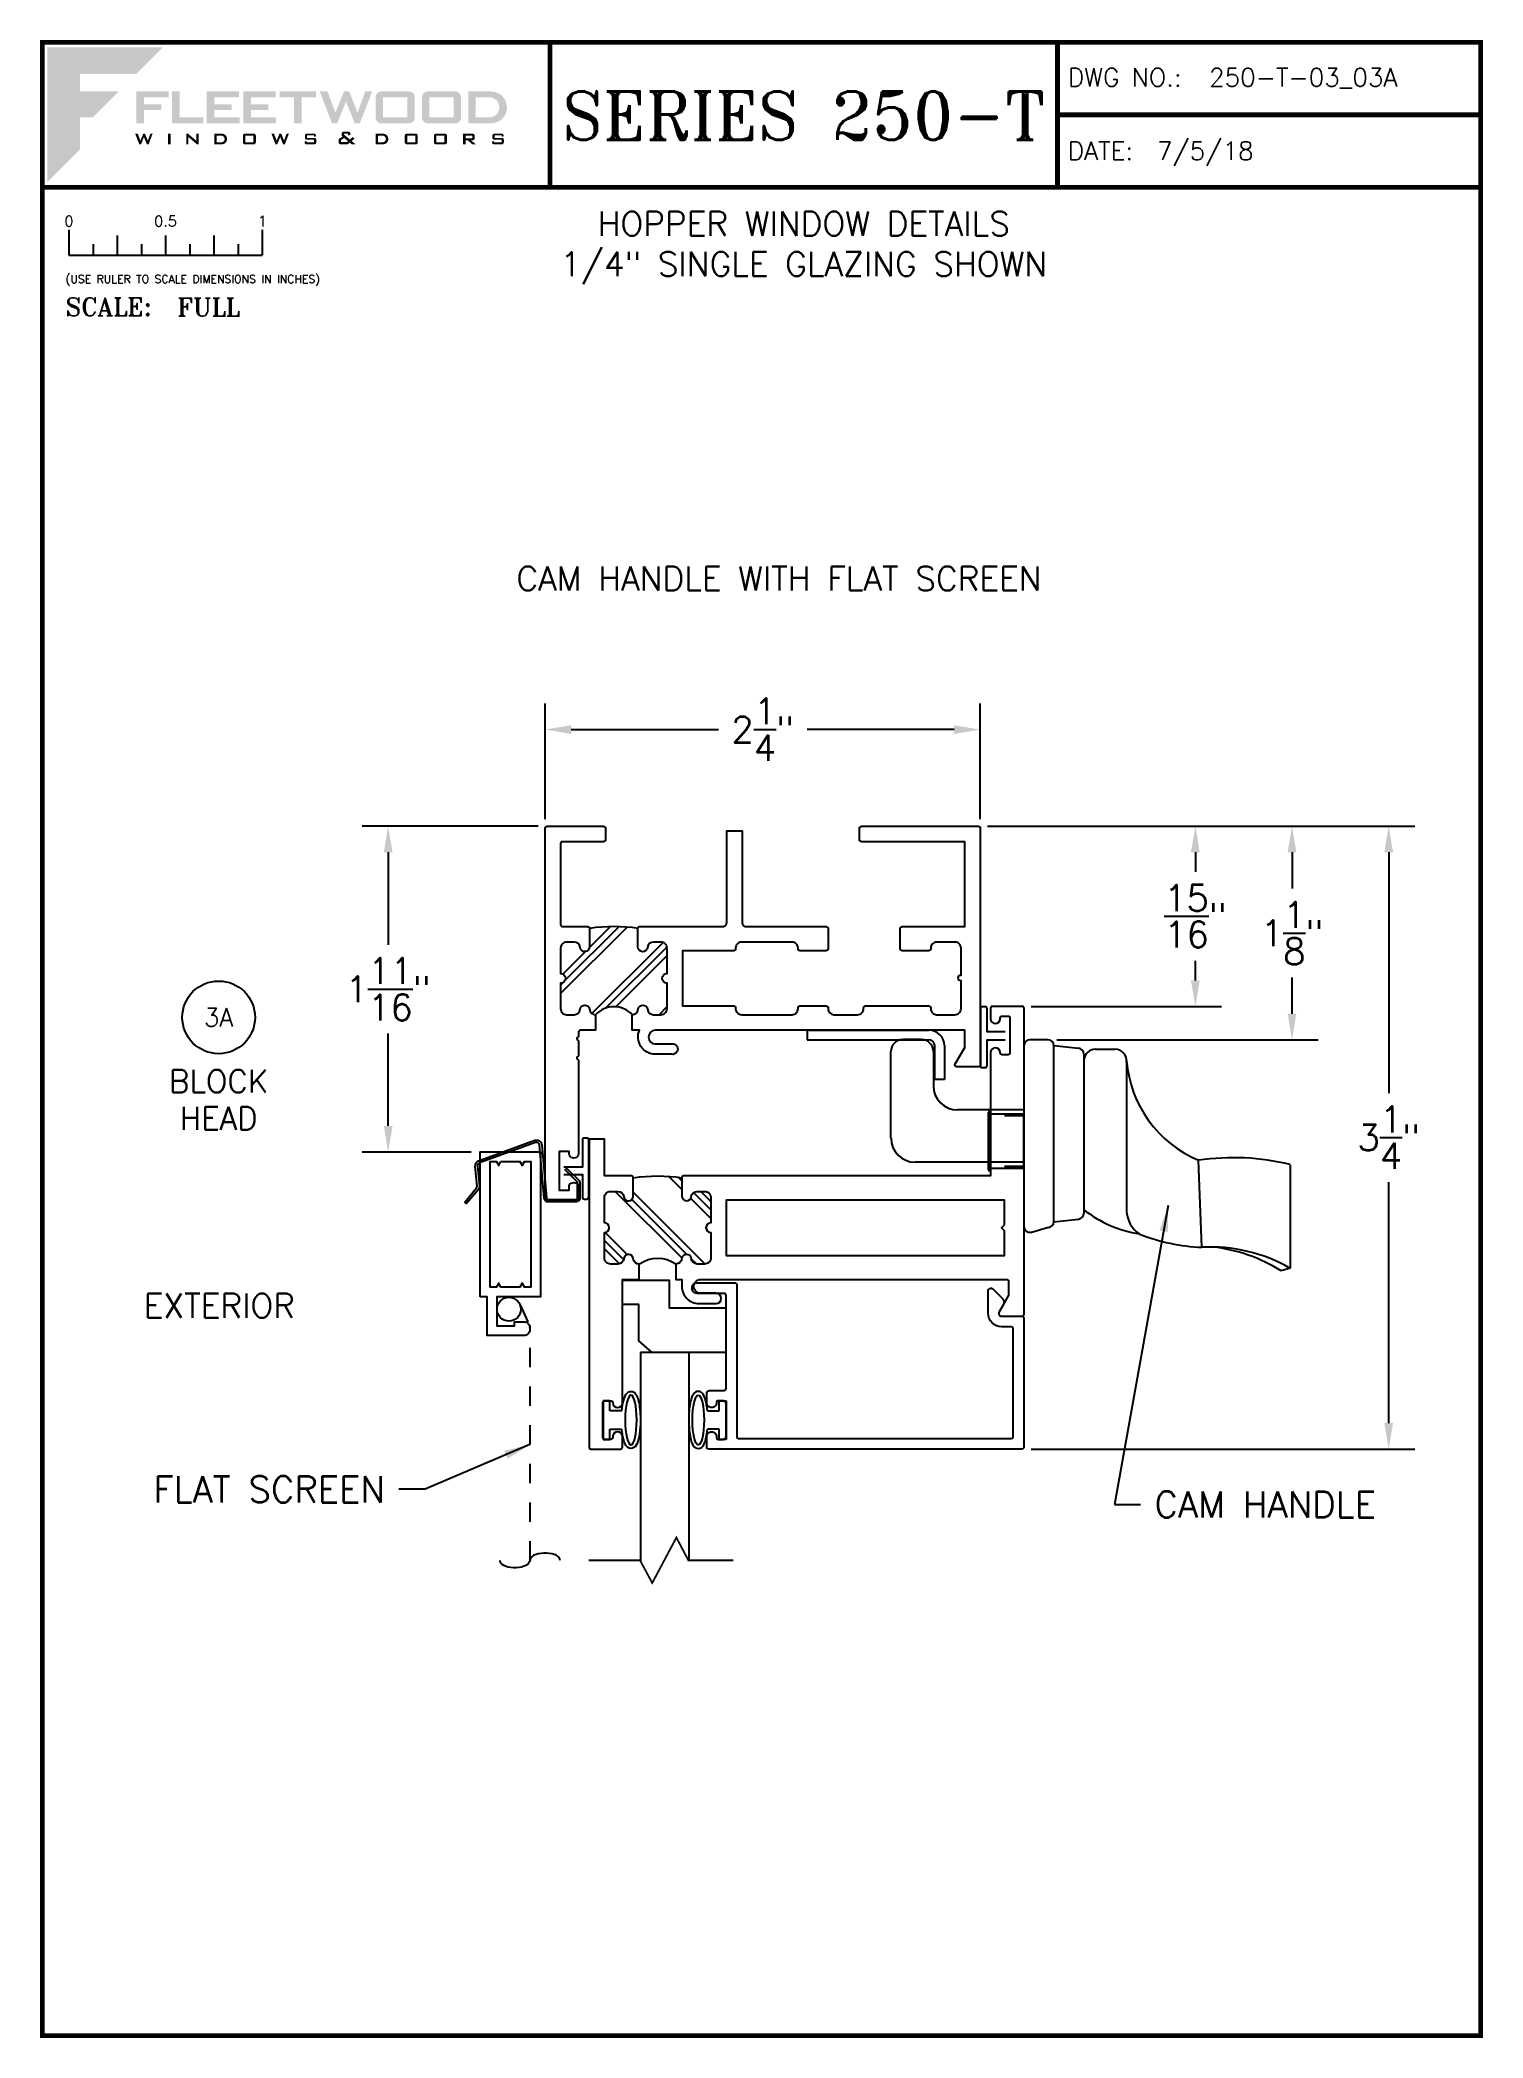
# Paper-space layout 'DETAIL 3A' of a CAD drawing. Extents: x 0.3 to 7.8, y 0.1 to 10.4.
# The model-space entities are those that its viewports show. They can reach past a viewport. Long polylines and large blocks are cut down to what shows.
import ezdxf
from ezdxf.enums import TextEntityAlignment as Align

# ---------------------------------------------------------------- set-up
doc = ezdxf.new("R2010")
doc.units = 0
doc.header["$LTSCALE"] = 0.25
doc.header["$MEASUREMENT"] = 0
doc.linetypes.add('HIDDEN', pattern=[0.375, 0.25, -0.125])
doc.linetypes.add('HIDDEN2', pattern=[0.1875, 0.125, -0.0625])
doc.layers.get('0').update_dxf_attribs({"linetype": 'CONTINUOUS'})
doc.layers.get('DEFPOINTS').update_dxf_attribs({"linetype": 'CONTINUOUS'})
for name, color, linetype in [('DIM', 7, 'CONTINUOUS'), ('FRAME', 1, 'CONTINUOUS'), ('GLASS', 7, 'CONTINUOUS'), ('MISC', 7, 'CONTINUOUS'), ('SCREEN', 92, 'CONTINUOUS'), ('SCREEN_CLIP', 7, 'CONTINUOUS'), ('TEXT', 7, 'CONTINUOUS'), ('VENT', 5, 'CONTINUOUS')]:
    doc.layers.add(name, color=color, linetype=linetype)
doc.layers.add('VP', color=40, linetype='CONTINUOUS', plot=False)
doc.layers.get('VP').off()
doc.styles.add('ROMANS', font='romans')
doc.styles.add('ROMANT', font='romant')
doc.styles.add('SIMPLEX-094', font='simplex.shx', dxfattribs={"height": 0.094})
doc.styles.get("Standard").update_dxf_attribs({"font": 'simplex.shx'})
doc.dimstyles.new('FULL SCALE', dxfattribs={"dimscale": 0.75, "dimtxt": 0.18, "dimasz": 0.18, "dimexe": 0.18, "dimexo": 0.0625, "dimgap": 0.096, "dimtad": 0, "dimtih": 1, "dimtoh": 1, "dimdec": 4, "dimzin": 0, "dimdsep": 46, "dimlunit": 5, "dimtxsty": 'Standard', "dimcen": 0.09, "dimadec": 0, "dimazin": 0, "dimtfac": 1, "dimtdec": 4, "dimtofl": 0, "dimtmove": 0, "dimatfit": 3, "dimfxl": 0, "dimtolj": 1, "dimtzin": 0, "dimarcsym": 0})

# ---------------------------------------------------------------- blocks, each defined once
blk = doc.blocks.new('sectball')
blk.add_circle((0, 0), 0.125)
blk.add_attdef('NO', text='', height=0.062).set_placement((0, 0), align=Align.MIDDLE_CENTER)
for tag, p in [('LINE1', (0, -0.2588)), ('LINE2', (0, -0.3864)), ('LINE3', (0, -0.5214))]:
    blk.add_attdef(tag, text='', height=0.078).set_placement(p, align=Align.CENTER)
blk = doc.blocks.new('Fleetwood_Logo_6-10-15')
h = blk.add_hatch(color=154)
h.dxf.hatch_style = 1
h.paths.add_polyline_path([(0.2526, -0.0017), (0.0019, -0.0017), (0.0019, -0.2942), (0.0725, -0.2236), (0.0725, -0.1535), (0.1007, -0.1535), (0.1567, -0.0976), (0.0725, -0.0976), (0.0725, -0.0596), (0.1946, -0.0596)])
h = blk.add_hatch(color=251)
h.dxf.hatch_style = 1
h.paths.add_polyline_path([(0.2487, -0.1256), (0.2112, -0.1256), (0.2112, -0.1102), (0.2647, -0.1102), (0.2647, -0.0976), (0.1946, -0.0976), (0.1946, -0.1667), (0.2112, -0.1667), (0.2112, -0.1377), (0.2487, -0.1377)])
h = blk.add_hatch(color=251)
h.dxf.hatch_style = 1
h.paths.add_polyline_path([(0.2886, -0.0976), (0.272, -0.0976), (0.272, -0.1667), (0.3401, -0.1667), (0.3401, -0.1535), (0.2886, -0.1535)])
h = blk.add_hatch(color=251)
h.dxf.hatch_style = 1
h.paths.add_polyline_path([(0.4175, -0.0976), (0.3474, -0.0976), (0.3474, -0.1667), (0.4185, -0.1667), (0.4185, -0.1534), (0.364, -0.1534), (0.364, -0.1377), (0.4015, -0.1377), (0.4015, -0.1256), (0.364, -0.1256), (0.364, -0.1102), (0.4175, -0.1102)])
h = blk.add_hatch(color=251)
h.dxf.hatch_style = 1
h.paths.add_polyline_path([(0.4965, -0.0976), (0.4264, -0.0976), (0.4264, -0.1667), (0.4975, -0.1667), (0.4975, -0.1534), (0.443, -0.1534), (0.443, -0.1377), (0.4804, -0.1377), (0.4804, -0.1256), (0.443, -0.1256), (0.443, -0.1102), (0.4965, -0.1102)])
h = blk.add_hatch(color=251)
h.dxf.hatch_style = 1
h.paths.add_polyline_path([(0.5842, -0.0976), (0.5054, -0.0976), (0.5054, -0.1102), (0.5365, -0.1102), (0.5365, -0.1667), (0.5531, -0.1667), (0.5531, -0.1102), (0.5842, -0.1102)])
h = blk.add_hatch(color=251)
h.dxf.hatch_style = 1
h.paths.add_polyline_path([(0.6089, -0.0976), (0.5921, -0.0976), (0.6188, -0.1667), (0.63, -0.1667), (0.6489, -0.1192), (0.6679, -0.1667), (0.6789, -0.1667), (0.7056, -0.0976), (0.6908, -0.0976), (0.6742, -0.1433), (0.6558, -0.0976), (0.6446, -0.0976), (0.6261, -0.1433)])
h = blk.add_hatch(color=251)
h.dxf.hatch_style = 1
h.paths.add_polyline_path([(0.7853, -0.0976), (0.726, -0.0976, 0.414214), (0.7133, -0.1102), (0.7133, -0.154, 0.414214), (0.726, -0.1667), (0.7853, -0.1667, 0.414214), (0.798, -0.154), (0.798, -0.1102, 0.414214)])
h.paths.add_polyline_path([(0.7819, -0.1102), (0.7819, -0.154), (0.7294, -0.154), (0.7294, -0.1102)], flags=16)
h = blk.add_hatch(color=251)
h.dxf.hatch_style = 1
h.paths.add_polyline_path([(0.8856, -0.0976), (0.8262, -0.0976, 0.414214), (0.8136, -0.1102), (0.8136, -0.154, 0.414214), (0.8262, -0.1667), (0.8856, -0.1667, 0.414214), (0.8982, -0.154), (0.8982, -0.1102, 0.414214)])
h.paths.add_polyline_path([(0.8822, -0.1102), (0.8822, -0.154), (0.8296, -0.154), (0.8296, -0.1102)], flags=16)
h = blk.add_hatch(color=251)
h.dxf.hatch_style = 1
h.paths.add_polyline_path([(0.9632, -0.0976), (0.914, -0.0976), (0.914, -0.1667), (0.9632, -0.1667, 1)])
h.paths.add_polyline_path([(0.9301, -0.1102), (0.9593, -0.1102, -1), (0.9593, -0.154), (0.9301, -0.154)], flags=16)
h = blk.add_hatch(color=7)
h.dxf.hatch_style = 1
h.paths.add_polyline_path([(0.2301, -0.1891), (0.2251, -0.1891), (0.2196, -0.2043), (0.2134, -0.1891), (0.2097, -0.1891), (0.2035, -0.2043), (0.1978, -0.1891), (0.1922, -0.1891), (0.2011, -0.2121), (0.2048, -0.2121), (0.2112, -0.1963), (0.2175, -0.2121), (0.2212, -0.2121)])
h = blk.add_hatch(color=7)
h.dxf.hatch_style = 1
h.paths.add_polyline_path([(0.2691, -0.1891), (0.2637, -0.1891), (0.2637, -0.2118), (0.2637, -0.2121), (0.2691, -0.2121)])
h = blk.add_hatch(color=7)
h.dxf.hatch_style = 1
h.paths.add_polyline_path([(0.3077, -0.1964), (0.3259, -0.2121), (0.3298, -0.2121), (0.3298, -0.1891), (0.325, -0.1891), (0.325, -0.2047), (0.3067, -0.1891), (0.3029, -0.1891), (0.3029, -0.2121), (0.3077, -0.2121)])
h = blk.add_hatch(color=7)
h.dxf.hatch_style = 1
h.paths.add_polyline_path([(0.3801, -0.1891), (0.3637, -0.1891), (0.3637, -0.2121), (0.3801, -0.2121, 1)])
h.paths.add_polyline_path([(0.3691, -0.2079), (0.3691, -0.1933), (0.3788, -0.1933, -1), (0.3788, -0.2079)], flags=16)
h = blk.add_hatch(color=7)
h.dxf.hatch_style = 1
h.paths.add_polyline_path([(0.4537, -0.2079), (0.4537, -0.1933, 0.414214), (0.4495, -0.1891), (0.4297, -0.1891, 0.414214), (0.4255, -0.1933), (0.4255, -0.2079, 0.414214), (0.4297, -0.2121), (0.4495, -0.2121, 0.414214)])
h.paths.add_polyline_path([(0.4308, -0.2079), (0.4308, -0.1933), (0.4484, -0.1933), (0.4484, -0.2079)], flags=16)
h = blk.add_hatch(color=7)
h.dxf.hatch_style = 1
h.paths.add_polyline_path([(0.5253, -0.1891), (0.5203, -0.1891), (0.5148, -0.2043), (0.5087, -0.1891), (0.5049, -0.1891), (0.4988, -0.2043), (0.493, -0.1891), (0.4874, -0.1891), (0.4963, -0.2121), (0.5001, -0.2121), (0.5064, -0.1963), (0.5127, -0.2121), (0.5164, -0.2121)])
h = blk.add_hatch(color=7)
h.dxf.hatch_style = 1
h.paths.add_polyline_path([(0.5801, -0.1891), (0.5643, -0.1891, 0.414214), (0.56, -0.1933), (0.56, -0.1981, 0.414214), (0.5643, -0.2024), (0.58, -0.2024), (0.58, -0.2078), (0.5637, -0.2078), (0.5637, -0.2052), (0.5591, -0.2062), (0.5591, -0.2078, 0.414214), (0.5634, -0.2121), (0.5805, -0.2121, 0.414214), (0.5848, -0.2078), (0.5848, -0.2024, 0.414214), (0.5805, -0.1982), (0.5648, -0.1982), (0.5648, -0.193), (0.5798, -0.193), (0.5798, -0.1958), (0.5843, -0.1948), (0.5843, -0.1933, 0.414214)])
h = blk.add_hatch(color=7)
h.dxf.hatch_style = 1
h.paths.add_polyline_path([(0.645, -0.1913, -0.222262), (0.6447, -0.1906), (0.6447, -0.1892), (0.6535, -0.1892), (0.6535, -0.193), (0.6587, -0.1918), (0.6587, -0.189, 0.414214), (0.6544, -0.1847), (0.6437, -0.1847, 0.414214), (0.6394, -0.189), (0.6394, -0.1922, 0.222262), (0.6407, -0.1948), (0.6415, -0.1955), (0.6345, -0.1998, 0.260684), (0.6329, -0.2027), (0.6329, -0.2078, 0.414214), (0.6372, -0.2121), (0.6514, -0.2121, 0.17577), (0.6536, -0.2113), (0.657, -0.2085), (0.6614, -0.2121), (0.6699, -0.2121), (0.6613, -0.2049), (0.6676, -0.1997), (0.6637, -0.1964), (0.6574, -0.2017)])
h.paths.add_polyline_path([(0.6532, -0.2052), (0.6509, -0.2072, -0.17577), (0.6502, -0.2074), (0.6382, -0.2074), (0.6382, -0.2033, -0.260684), (0.6387, -0.2025), (0.6451, -0.1985)], flags=16)
h = blk.add_hatch(color=7)
h.dxf.hatch_style = 1
h.paths.add_polyline_path([(0.7294, -0.1891), (0.713, -0.1891), (0.713, -0.2121), (0.7294, -0.2121, 1)])
h.paths.add_polyline_path([(0.7184, -0.2079), (0.7184, -0.1933), (0.7281, -0.1933, -1), (0.7281, -0.2079)], flags=16)
h = blk.add_hatch(color=7)
h.dxf.hatch_style = 1
h.paths.add_polyline_path([(0.8045, -0.2079), (0.8045, -0.1933, 0.414214), (0.8003, -0.1891), (0.7805, -0.1891, 0.414214), (0.7763, -0.1933), (0.7763, -0.2079, 0.414214), (0.7805, -0.2121), (0.8003, -0.2121, 0.414214)])
h.paths.add_polyline_path([(0.7816, -0.2079), (0.7816, -0.1933), (0.7992, -0.1933), (0.7992, -0.2079)], flags=16)
h = blk.add_hatch(color=7)
h.dxf.hatch_style = 1
h.paths.add_polyline_path([(0.8678, -0.2079), (0.8678, -0.1933, 0.414214), (0.8636, -0.1891), (0.8438, -0.1891, 0.414214), (0.8396, -0.1933), (0.8396, -0.2079, 0.414214), (0.8438, -0.2121), (0.8636, -0.2121, 0.414214)])
h.paths.add_polyline_path([(0.8449, -0.2079), (0.8449, -0.1933), (0.8624, -0.1933), (0.8624, -0.2079)], flags=16)
h = blk.add_hatch(color=7)
h.dxf.hatch_style = 1
h.paths.add_polyline_path([(0.9277, -0.1993), (0.9277, -0.1933, 0.414214), (0.9235, -0.1891), (0.9028, -0.1891), (0.9028, -0.2121), (0.9082, -0.2121), (0.9082, -0.2035), (0.9131, -0.2035), (0.9224, -0.2121), (0.9303, -0.2121), (0.9197, -0.2035), (0.9235, -0.2035, 0.414214)])
h.paths.add_polyline_path([(0.9082, -0.1993), (0.9082, -0.1933), (0.9214, -0.1933, -0.414214), (0.9224, -0.1943), (0.9224, -0.1983, -0.414214), (0.9214, -0.1993)], flags=16)
h = blk.add_hatch(color=7)
h.dxf.hatch_style = 1
h.paths.add_polyline_path([(0.9867, -0.1982), (0.971, -0.1982), (0.971, -0.193), (0.9859, -0.193), (0.9859, -0.1958), (0.9905, -0.1948), (0.9905, -0.1933, 0.414214), (0.9863, -0.1891), (0.9705, -0.1891, 0.414214), (0.9662, -0.1933), (0.9662, -0.1981, 0.414214), (0.9705, -0.2024), (0.9862, -0.2024), (0.9862, -0.2078), (0.9699, -0.2078), (0.9699, -0.2052), (0.9653, -0.2062), (0.9653, -0.2078, 0.414214), (0.9696, -0.2121), (0.9867, -0.2121, 0.414214), (0.991, -0.2078), (0.991, -0.2024, 0.414214)])
blk = doc.blocks.new('A-SIZE_P')
at = {"const_width": 0.025}
blk.add_lwpolyline([(0.313, 0.125), (7.751, 0.125), (7.751, 10.437), (0.313, 10.437)], close=True, dxfattribs=at)
for points in [[(2.938, 10.437), (2.938, 9.687)], [(5.563, 10.437), (5.563, 9.687)], [(5.563, 10.062), (7.751, 10.062)], [(0.313, 9.687), (7.751, 9.687)]]:
    blk.add_lwpolyline(points, dxfattribs=at)
at = {"xscale": 2.387023416083395, "yscale": 2.387023416083395, "zscale": 2.387023416083395}
blk.add_blockref('Fleetwood_Logo_6-10-15', (0.334, 10.416), dxfattribs=at)
for s, style, p in [('DWG NO.:', 'SIMPLEX-094', (5.617, 10.209)), ('DATE:', 'SIMPLEX-094', (5.616, 9.829)), ('SCALE:', 'ROMANT', (0.433, 9.022))]:
    blk.add_text(s, height=0.094, dxfattribs=dict(style=style)).set_placement(p)
for tag, p, style in [('DWG_NO', (6.346, 10.209), 'SIMPLEX-094'), ('DATE', (6.077, 9.829), 'SIMPLEX-094'), ('SCALE', (1.011, 9.02), 'ROMANT')]:
    blk.add_attdef(tag, p, '', height=0.094, dxfattribs=dict(style=style))
for tag, height, style, width, p, p2 in [('DWG_NO_F', 0.094, 'SIMPLEX-094', 1.745692, (6.347, 10.209), (7.683, 10.209)), ('PRODUCT', 0.25, 'ROMANT', 1.390728, (3.001, 9.934), (5.5, 9.934))]:
    blk.add_attdef(tag, text='', height=height, dxfattribs=dict(style=style, width=width)).set_placement(p, p2, align=Align.FIT)
blk = doc.blocks.new('Full')
for p, q in [((0.137, -0.219), (0.137, -0.35)), ((0.262, -0.294), (0.262, -0.35)), ((0.387, -0.249), (0.387, -0.35)), ((0.512, -0.294), (0.512, -0.35)), ((0.637, -0.249), (0.637, -0.35)), ((0.762, -0.294), (0.762, -0.35)), ((0.887, -0.249), (0.887, -0.35)), ((1.012, -0.294), (1.012, -0.35)), ((1.137, -0.219), (1.137, -0.35)), ((0.137, -0.35), (1.137, -0.35))]:
    blk.add_line(p, q)
for s, p in [('0', (0.137, -0.219)), ('0.5', (0.637, -0.219)), ('1', (1.137, -0.219))]:
    blk.add_text(s, height=0.055).set_placement(p, align=Align.BOTTOM_CENTER)
at = {"style": 'ROMANS'}
blk.add_text('(USE RULER TO SCALE DIMENSIONS IN INCHES)', height=0.04115, dxfattribs=at).set_placement((0.12, -0.495))
blk = doc.blocks.new('*D169')
at = {"layer": 'DEFPOINTS', "color": 0}
for p in [(5.163, 6.882), (2.913, 6.372), (5.163, 6.372)]:
    blk.add_point(p, dxfattribs=at)
at = {"layer": 'DIM', "color": 0, "lineweight": -2}
for p, q in [((2.913, 6.419), (2.913, 7.017)), ((5.163, 6.419), (5.163, 7.017)), ((3.048, 6.882), (3.809, 6.882)), ((5.028, 6.882), (4.268, 6.882))]:
    blk.add_line(p, q, dxfattribs=at)
at = {"layer": 'DIM', "color": 0}
for points in [[(3.048, 6.904), (3.048, 6.859), (2.913, 6.882)], [(5.028, 6.904), (5.028, 6.859), (5.163, 6.882)]]:
    blk.add_solid(points, dxfattribs=at)
at = {"layer": 'DIM', "color": 0, "insert": (4.038, 6.882), "char_height": 0.135, "attachment_point": 5}
blk.add_mtext('\\A1;2{\\H1.000000x;\\S1/4;}"', dxfattribs=at)
blk = doc.blocks.new('*D170')
at = {"layer": 'DEFPOINTS', "color": 0}
for p in [(5.153, 6.382), (5.379, 5.449), (6.276, 5.449)]:
    blk.add_point(p, dxfattribs=at)
at = {"layer": 'DIM', "color": 0, "lineweight": -2}
for p, q in [((5.2, 6.382), (6.411, 6.382)), ((6.276, 6.247), (6.276, 6.145)), ((6.276, 5.584), (6.276, 5.686)), ((5.426, 5.449), (6.411, 5.449))]:
    blk.add_line(p, q, dxfattribs=at)
at = {"layer": 'DIM', "color": 0}
for points in [[(6.253, 6.247), (6.298, 6.247), (6.276, 6.382)], [(6.253, 5.584), (6.298, 5.584), (6.276, 5.449)]]:
    blk.add_solid(points, dxfattribs=at)
at = {"layer": 'DIM', "color": 0, "insert": (6.276, 5.916), "char_height": 0.135, "attachment_point": 5}
blk.add_mtext('\\A1;{\\H1.000000x;\\S15/16;}"', dxfattribs=at)
blk = doc.blocks.new('*D171')
at = {"layer": 'DEFPOINTS', "color": 0}
for p in [(5.153, 6.382), (5.379, 3.159), (7.276, 3.159)]:
    blk.add_point(p, dxfattribs=at)
at = {"layer": 'DIM', "color": 0, "lineweight": -2}
for p, q in [((5.2, 6.382), (7.411, 6.382)), ((7.276, 6.247), (7.276, 5)), ((7.276, 3.294), (7.276, 4.541)), ((5.426, 3.159), (7.411, 3.159))]:
    blk.add_line(p, q, dxfattribs=at)
at = {"layer": 'DIM', "color": 0}
for points in [[(7.253, 6.247), (7.298, 6.247), (7.276, 6.382)], [(7.253, 3.294), (7.298, 3.294), (7.276, 3.159)]]:
    blk.add_solid(points, dxfattribs=at)
at = {"layer": 'DIM', "color": 0, "insert": (7.276, 4.771), "char_height": 0.135, "attachment_point": 5}
blk.add_mtext('\\A1;3{\\H1.000000x;\\S1/4;}"', dxfattribs=at)
blk = doc.blocks.new('*D172')
at = {"layer": 'DEFPOINTS', "color": 0}
for p in [(2.923, 6.382), (2.101, 4.696), (2.578, 4.696)]:
    blk.add_point(p, dxfattribs=at)
at = {"layer": 'DIM', "color": 0, "lineweight": -2}
for p, q in [((2.877, 6.382), (1.966, 6.382)), ((2.101, 6.247), (2.101, 5.769)), ((2.101, 4.831), (2.101, 5.31)), ((2.531, 4.696), (1.966, 4.696))]:
    blk.add_line(p, q, dxfattribs=at)
at = {"layer": 'DIM', "color": 0}
for points in [[(2.079, 6.247), (2.124, 6.247), (2.101, 6.382)], [(2.079, 4.831), (2.124, 4.831), (2.101, 4.696)]]:
    blk.add_solid(points, dxfattribs=at)
at = {"layer": 'DIM', "color": 0, "insert": (2.101, 5.539), "char_height": 0.135, "attachment_point": 5}
blk.add_mtext('\\A1;1{\\H1.000000x;\\S11/16;}"', dxfattribs=at)
blk = doc.blocks.new('*D193')
at = {"layer": 'DEFPOINTS', "color": 0}
for p in [(5.153, 6.382), (5.513, 5.277), (6.776, 5.277)]:
    blk.add_point(p, dxfattribs=at)
at = {"layer": 'DIM', "color": 0, "lineweight": -2}
for p, q in [((5.2, 6.382), (6.911, 6.382)), ((6.776, 6.247), (6.776, 6.059)), ((6.776, 5.412), (6.776, 5.6)), ((5.56, 5.277), (6.911, 5.277))]:
    blk.add_line(p, q, dxfattribs=at)
at = {"layer": 'DIM', "color": 0}
for points in [[(6.753, 6.247), (6.798, 6.247), (6.776, 6.382)], [(6.753, 5.412), (6.798, 5.412), (6.776, 5.277)]]:
    blk.add_solid(points, dxfattribs=at)
at = {"layer": 'DIM', "color": 0, "insert": (6.776, 5.829), "char_height": 0.135, "attachment_point": 5}
blk.add_mtext('\\A1;1{\\H1.000000x;\\S1/8;}"', dxfattribs=at)
blk = doc.blocks.new('PI_STRIKE PLATE')
at = {"layer": 'MISC'}
for p, q in [((0, 0), (-0.01, 0)), ((-0.01, 0), (-0.01, -0.05)), ((0, 0), (0.62, 0)), ((-0.01, -0.05), (0.62, -0.05)), ((0.65, -0.256), (0.65, -0.08)), ((0.7, -0.08), (0.7, -0.256)), ((0.7, -0.256), (0.65, -0.256))]:
    blk.add_line(p, q, dxfattribs=at)
for radius in [0.08, 0.03]:
    blk.add_arc((0.62, -0.08), radius, 0, 90, dxfattribs=at)
blk = doc.blocks.new('05P86-BLOCK-IG')
h = blk.add_hatch()
h.set_pattern_fill('PLAST', angle=45, style=0)
h.paths.add_polyline_path([(0.544, 1.12, -1), (0.544, 1.17), (0.544, 1.302, 0.414214), (0.512, 1.333), (0.474, 1.333, 0.38311), (0.443, 1.305, -0.947716), (0.393, 1.308), (0.393, 1.403, 0.081165), (0.143, 1.403), (0.143, 1.308, -0.947716), (0.094, 1.305, 0.38311), (0.063, 1.333), (0.024, 1.333, 0.414214), (-0.007, 1.302), (-0.007, 1.17, -1), (-0.007, 1.12), (-0.007, 0.988, 0.414214), (0.024, 0.957), (0.063, 0.957, 0.38311), (0.094, 0.985, -0.898027), (0.143, 0.985, 0.38311), (0.174, 0.957, -0.436275), (0.363, 0.957, 0.38311), (0.394, 0.985, -0.898027), (0.443, 0.985, 0.38311), (0.474, 0.957), (0.512, 0.957, 0.414214), (0.544, 0.988)])
for points in [[(0.003, 1.852, 0.414214), (-0.007, 1.842), (-0.007, 1.423, 0.414214), (0.003, 1.413), (0.134, 1.413, -0.414214), (0.143, 1.403), (0.143, 1.308, -0.947716), (0.094, 1.305, 0.38311), (0.063, 1.333), (0.024, 1.333, 0.414214), (-0.007, 1.302), (-0.007, 1.17, -1), (-0.007, 1.12), (-0.007, 0.988, 0.414214), (0.024, 0.957), (0.063, 0.957, 0.38311), (0.094, 0.985, -0.898027), (0.143, 0.985, 0.38311), (0.174, 0.957), (0.174, 0.877), (0.097, 0.877, 0.414214), (0.086, 0.867), (0.086, 0.847, -0.331679), (0.084, 0.843, 0.745356), (0.084, 0.824, -0.331679), (0.086, 0.82), (0.086, 0.747, -0.331679), (0.084, 0.743, 0.745356), (0.084, 0.724, -0.331679), (0.086, 0.72), (0.086, 0.244, -1.19356), (0.037, 0.244), (0.037, 0.25), (-0.014, 0.25), (-0.014, 0.05), (0.037, 0.05), (0.037, 0.074, -0.596863), (0.086, 0.074), (0.086, 0.01, -0.414214), (0.076, 0), (-0.076, 0, -0.414214), (-0.087, 0.01), (-0.087, 1.922, -0.414214), (-0.076, 1.932), (0.215, 1.932, -0.414214), (0.226, 1.922), (0.226, 1.862, -0.414214), (0.215, 1.852)], [(1.377, 1.298, -0.414214), (1.367, 1.288), (1.23, 1.288, -0.414214), (1.221, 1.298), (1.221, 1.302, 0.414214), (1.19, 1.333), (0.93, 1.333, 0.414214), (0.898, 1.302), (0.898, 1.298, -0.414214), (0.889, 1.288), (0.623, 1.288), (0.623, 1.002), (0.889, 1.002, -0.414214), (0.898, 0.992), (0.898, 0.988, 0.414214), (0.93, 0.957), (1.19, 0.957, 0.414214), (1.221, 0.988), (1.221, 0.992, -0.414214), (1.23, 1.002), (1.367, 1.002, -0.414214), (1.377, 0.992), (1.377, 0.988, 0.414214), (1.407, 0.957), (1.529, 0.957, 0.414214), (1.56, 0.988), (1.56, 0.992, -0.414214), (1.569, 1.002), (1.897, 1.002, -0.414214), (1.907, 0.992), (1.907, 0.988, 0.414214), (1.938, 0.957), (2.032, 0.957, 0.414214), (2.064, 0.988), (2.064, 1.132, -1), (2.064, 1.162), (2.064, 1.302, 0.414214), (2.032, 1.333), (1.938, 1.333, 0.414214), (1.907, 1.302), (1.907, 1.298, -0.414214), (1.897, 1.288), (1.76, 1.288, -0.414214), (1.75, 1.298), (1.75, 1.403, -0.414214), (1.76, 1.413), (2.084, 1.413), (2.084, 1.852), (1.549, 1.852, -0.414214), (1.539, 1.862), (1.539, 1.922, -0.414214), (1.549, 1.932), (2.154, 1.932, -0.414214), (2.163, 1.922), (2.163, 0.697, -0.414214), (2.154, 0.687), (2.042, 0.687, -0.57735), (2.034, 0.702), (2.084, 0.788), (2.084, 0.877), (0.483, 0.877, 1), (0.483, 0.806), (0.567, 0.806, -1.178959), (0.567, 0.752), (0.483, 0.752, -0.536675), (0.401, 0.877), (0.363, 0.877), (0.363, 0.957, 0.38311), (0.394, 0.985, -0.898027), (0.443, 0.985, 0.38311), (0.474, 0.957), (0.512, 0.957, 0.414214), (0.544, 0.988), (0.544, 1.12, -1), (0.544, 1.17), (0.544, 1.302, 0.414214), (0.512, 1.333), (0.474, 1.333, 0.38311), (0.443, 1.305, -0.947716), (0.393, 1.308), (0.393, 1.403, -0.414214), (0.404, 1.413), (0.832, 1.413, 0.414214), (0.852, 1.433), (0.852, 1.909), (0.932, 1.909), (0.932, 1.433, 0.414214), (0.952, 1.413), (1.367, 1.413, -0.414214), (1.377, 1.403)]]:
    blk.add_lwpolyline(points, format="xyb", close=True)
at = {"color": 7}
for centre, radius, start, end in [((0.269, 0.638), 0.775, 80.7195, 99.2805), ((0.269, 0.869), 0.129, 42.8591, 137.1409)]:
    blk.add_arc(centre, radius, start, end, dxfattribs=at)
blk = doc.blocks.new('05P11-Z-BAR')
h = blk.add_hatch()
h.set_pattern_fill('PLAST', angle=45, style=0)
h.set_pattern_definition([(45, (-0.3846, -1e-07), (-0.176777, 0.176777), []), (45, (-0.4067, 0.0221), (-0.176777, 0.176777), []), (45, (-0.4288, 0.0442), (-0.176777, 0.176777), [])])
h.paths.add_polyline_path([(0.006, 1.12, -0.414214), (-0.018, 1.145, -0.414214), (0.006, 1.17), (0.006, 1.302, 0.414214), (-0.025, 1.333), (-0.063, 1.333, 0.38311), (-0.094, 1.305, -0.947716), (-0.143, 1.308), (-0.143, 1.403, 0.087329), (-0.394, 1.403), (-0.394, 1.308, -1), (-0.443, 1.308, 0.352985), (-0.473, 1.333), (-0.512, 1.333, 0.414214), (-0.544, 1.302), (-0.544, 1.17, -0.414214), (-0.518, 1.145, -0.414214), (-0.544, 1.12), (-0.544, 0.988, 0.414214), (-0.512, 0.957), (-0.474, 0.957, 0.38311), (-0.443, 0.985, -0.898027), (-0.394, 0.985, 0.38311), (-0.363, 0.957, -0.325577), (-0.174, 0.957, 0.363634), (-0.143, 0.982, -0.947716), (-0.094, 0.985, 0.38311), (-0.063, 0.957), (-0.025, 0.957, 0.414214), (0.006, 0.988)])
blk.add_line((-0.087, 0.877), (-0.087, 0.877))
for points in [[(-2.164, 2.28, -0.414214), (-2.154, 2.29), (-2.001, 2.29, -0.414214), (-1.991, 2.28), (-1.991, 2.226, -1), (-2.041, 2.226), (-2.041, 2.23, 0.414214), (-2.051, 2.24), (-2.081, 2.24, 0.414214), (-2.091, 2.23), (-2.091, 2.05, 0.414214), (-2.081, 2.04), (-2.051, 2.04, 0.414214), (-2.041, 2.05), (-2.041, 2.051, -1), (-1.991, 2.051), (-1.991, 1.413), (-0.403, 1.413, -0.414214), (-0.394, 1.403), (-0.394, 1.306, -0.888834), (-0.443, 1.306, 0.377258), (-0.474, 1.333), (-0.512, 1.333, 0.414214), (-0.544, 1.302), (-0.544, 1.17, -1), (-0.544, 1.12), (-0.544, 0.988, 0.414214), (-0.512, 0.957), (-0.474, 0.957, 0.383109), (-0.443, 0.985, -0.898027), (-0.394, 0.985, 0.38311), (-0.363, 0.957), (-0.363, 0.877), (-0.394, 0.877), (-0.394, 0.842, -0.414214), (-0.483, 0.752), (-0.571, 0.752, -1), (-0.571, 0.806), (-0.486, 0.806, 0.859155), (-0.486, 0.877), (-2.074, 0.877, 0.414214), (-2.084, 0.867), (-2.084, 0.797, 0.131652), (-2.082, 0.792), (-2.035, 0.709, -0.577353), (-2.048, 0.687), (-2.154, 0.687, -0.414214), (-2.164, 0.697), (-2.164, 2.28)], [(-0.025, 0.957, 0.414214), (0.006, 0.988), (0.006, 1.12, -1), (0.006, 1.17), (0.006, 1.302, 0.414214), (-0.025, 1.333), (-0.063, 1.333, 0.38311), (-0.094, 1.305, -0.947716), (-0.143, 1.308), (-0.143, 1.403, -0.414214), (-0.133, 1.413), (0.006, 1.413), (0.006, 1.603), (0.086, 1.603), (0.086, 0.01, -0.414214), (0.077, 0), (-0.077, 0, -0.414214), (-0.087, 0.01), (-0.087, 0.064, -1), (-0.037, 0.064), (-0.037, 0.06, 0.414214), (-0.027, 0.05), (0.003, 0.05, 0.414214), (0.014, 0.06), (0.014, 0.24, 0.414214), (0.003, 0.25), (-0.027, 0.25, 0.414214), (-0.037, 0.24), (-0.037, 0.239, -1), (-0.087, 0.239), (-0.087, 0.877), (-0.174, 0.877), (-0.174, 0.957, 0.363634), (-0.143, 0.982, -0.947716), (-0.094, 0.985, 0.38311), (-0.063, 0.957), (-0.025, 0.957)]]:
    blk.add_lwpolyline(points, format="xyb")
blk.add_lwpolyline([(-2.063, 1.16), (-2.063, 1.288), (-0.623, 1.288), (-0.623, 1.002), (-2.063, 1.002), (-2.063, 1.129), (-2.048, 1.145)], close=True)
at = {"color": 7}
for centre, radius, start, end in [((-0.269, 0.638), 0.775, 80.7195, 99.2805), ((-0.269, 0.828), 0.16, 53.9319, 126.0681)]:
    blk.add_arc(centre, radius, start, end, dxfattribs=at)
blk = doc.blocks.new('05P05-.25in_GLASS_STOP')
for p, q in [((-0.588, 0.25), (-0.623, 0.25)), ((-0.623, 0.25), (-0.623, 0.05)), ((-0.588, 0.198), (-0.588, 0.25)), ((-0.022, 0.198), (-0.022, 0.25)), ((-0.022, 0.25), (0.013, 0.25)), ((0.013, 0.25), (0.013, 0.05)), ((-0.526, 0.198), (-0.588, 0.198)), ((-0.084, 0.198), (-0.022, 0.198)), ((-0.623, 0.05), (-0.588, 0.05)), ((-0.588, 0.05), (-0.588, 0.103)), ((-0.588, 0.103), (-0.526, 0.103)), ((-0.022, 0.103), (-0.084, 0.103)), ((-0.022, 0.05), (-0.022, 0.103)), ((0.013, 0.05), (-0.022, 0.05))]:
    blk.add_line(p, q)
blk.add_lwpolyline([(-2.048, 0.632, 0.414214), (-1.978, 0.702), (-1.978, 0.817, 0.668179), (-2.003, 0.828), (-2.053, 0.778, 0.339454), (-2.057, 0.748), (-2.035, 0.71, -0.57735), (-2.048, 0.687), (-2.153, 0.687, 0.414214), (-2.163, 0.677), (-2.163, 0.01, 0.414214), (-2.153, 0), (-0.533, 0, 0.414214), (-0.523, 0.01), (-0.523, 0.064, 0.414214), (-0.548, 0.089), (-0.549, 0.089, 0.414214), (-0.573, 0.064), (-0.573, 0.06, -0.414214), (-0.583, 0.05), (-0.608, 0.05, -0.414214), (-0.623, 0.065), (-0.623, 0.235, -0.414214), (-0.608, 0.25), (-0.583, 0.25, -0.414214), (-0.573, 0.24), (-0.573, 0.239, 0.414214), (-0.549, 0.214), (-0.548, 0.214, 0.414214), (-0.523, 0.239), (-0.523, 0.288, 0.414214), (-0.538, 0.303), (-0.613, 0.303, -0.414214), (-0.623, 0.313), (-0.623, 0.795, -0.414214), (-0.613, 0.805), (-0.474, 0.805, 0.414214), (-0.447, 0.832), (-0.447, 0.833, 0.414214), (-0.474, 0.86), (-0.668, 0.86, 0.414214), (-0.678, 0.85), (-0.678, 0.065, -0.414214), (-0.688, 0.055), (-2.098, 0.055, -0.414214), (-2.108, 0.065), (-2.108, 0.622, -0.414214), (-2.098, 0.632)], format="xyb", close=True)
at = {"extrusion": (0, 0, -1)}
blk.add_ellipse((-0.479, 0.15), major_axis=(0, 0.129), ratio=0.232303, dxfattribs=at)
blk.add_ellipse((-0.131, 0.15), major_axis=(0, 0.129), ratio=0.232303)
for points in [[(-0.526, 0.198), (-0.524, 0.219), (-0.521, 0.239), (-0.512, 0.269), (-0.508, 0.28), (-0.495, 0.294), (-0.487, 0.298), (-0.479, 0.298), (-0.468, 0.298), (-0.46, 0.292), (-0.451, 0.279), (-0.447, 0.272), (-0.437, 0.244), (-0.433, 0.215), (-0.428, 0.136), (-0.432, 0.085), (-0.444, 0.034), (-0.448, 0.022), (-0.464, 0.005), (-0.478, 0), (-0.499, 0.008), (-0.504, 0.016), (-0.512, 0.032), (-0.515, 0.041), (-0.522, 0.067), (-0.524, 0.084), (-0.526, 0.103)], [(-0.084, 0.198), (-0.086, 0.219), (-0.089, 0.239), (-0.098, 0.269), (-0.102, 0.28), (-0.115, 0.294), (-0.123, 0.298), (-0.131, 0.298), (-0.142, 0.298), (-0.15, 0.292), (-0.159, 0.279), (-0.163, 0.272), (-0.173, 0.244), (-0.177, 0.215), (-0.182, 0.136), (-0.178, 0.085), (-0.166, 0.034), (-0.162, 0.022), (-0.146, 0.005), (-0.132, 0), (-0.111, 0.008), (-0.106, 0.016), (-0.098, 0.032), (-0.095, 0.041), (-0.088, 0.067), (-0.086, 0.084), (-0.084, 0.103)]]:
    blk.add_open_spline(points, degree=3, knots=[5.075676, 5.075676, 5.075676, 5.075676, 5.596595, 5.596595, 6.055763, 6.055763, 6.283185, 6.283185, 6.283185, 6.572914, 6.572914, 6.862642, 6.862642, 7.608886, 7.608886, 8.676451, 8.676451, 9.18434, 9.18434, 9.518242, 9.518242, 9.852144, 9.852144, 10.186046, 10.186046, 10.631436, 10.631436, 10.631436, 10.631436])
blk = doc.blocks.new('PI_CAM_HANDLE')
for p, q in [((-0.688, -0.01), (-0.688, 0.437)), ((-0.53, 0.5), (-0.625, 0.5)), ((-0.468, 0.437), (-0.468, 0.26)), ((0, 0.467), (0, -0.467)), ((0.124, 0.498), (0.031, 0.498)), ((0.155, 0.469), (0.282, 0.455)), ((0.155, -0.442), (0.155, 0.467)), ((0.31, 0.424), (0.31, -0.399)), ((0.37, 0.449), (0.471, 0.449)), ((0.155, -0.371), (0.155, 0.397)), ((0.531, 0.382), (0.531, -0.389)), ((0, 0.135), (-0.343, 0.135)), ((0.155, 0), (0.155, 0)), ((0, -0.135), (-0.562, -0.135)), ((0.921, -0.575), (0.903, -0.125)), ((1.377, -0.148), (1.377, -0.684)), ((0.034, -0.498), (0.127, -0.472)), ((0.155, -0.443), (0.282, -0.43)), ((1.377, -0.684), (1.331, -0.697))]:
    blk.add_line(p, q)
for centre, radius, start, end in [((-0.625, 0.437), 0.0625, 90, 180), ((-0.53, 0.437), 0.0625, 0, 90), ((0.031, 0.467), 0.031, 90, 180), ((0.124, 0.467), 0.031, 0, 90), ((0.279, 0.424), 0.031, 0, 83.5847), ((0.37, 0.389), 0.06, 90, 172.88), ((0.471, 0.389), 0.06, 352.88, 90), ((1.143, 0.44), 0.614, 184.6484, 247.0299), ((-0.343, 0.26), 0.125, 180, 270), ((-0.562, -0.01), 0.125, 180, 270), ((1.084, -1.333), 1.221, 76.082, 98.4948), ((0.279, -0.399), 0.031, 276.4153, 360), ((0.696, 0.113), 0.627, 232.0087, 260.9517), ((0.688, -0.377), 0.158, 184.1295, 234.9355), ((0.031, -0.467), 0.031, 180, 276.4153), ((0.124, -0.442), 0.031, 276.4153, 360), ((0.962, 0.419), 0.995, 248.5056, 267.6488), ((0.968, -1.385), 0.811, 59.7152, 93.3382), ((0.878, -1.426), 0.858, 58.1565, 83.4948)]:
    blk.add_arc(centre, radius, start, end)
blk = doc.blocks.new('114-FLAT_SCREEN')
blk.add_line((0.142, 0.603), (0.142, 0.602))
at = {"linetype": 'HIDDEN'}
blk.add_line((0.194, 0.481), (0.144, 0.59), dxfattribs=at)
blk.add_lwpolyline([(0.399, 0.442), (0.399, -0.307), (0.087, -0.307), (0.087, 0.442), (0.312, 0.442), (0.312, 0.593), (0.222, 0.593), (0.222, 0.572), (0.172, 0.572, -0.414214), (0.142, 0.602), (0.142, 0.613, -0.414214), (0.172, 0.643), (0.362, 0.643), (0.362, 0.442)], format="xyb", close=True)
blk.add_lwpolyline([(0.292, -0.257), (0.193, -0.257), (0.182, -0.237), (0.17, -0.257), (0.136, -0.257), (0.136, 0.392), (0.17, 0.392), (0.182, 0.372), (0.193, 0.392), (0.292, 0.392), (0.303, 0.372), (0.315, 0.392), (0.348, 0.392), (0.348, -0.257), (0.315, -0.257), (0.303, -0.237)], close=True)
blk.add_circle((0.25, 0.507), 0.0618)

msp = doc.modelspace()

# ---------------------------------------------------------------- linework, layer by layer
at = {"color": 7}
for p, q in [((17.448, 25.991), (17.448, 26.287)), ((17.458, 25.991), (17.458, 26.287)), ((17.631, 26.279), (17.458, 26.279)), ((17.631, 25.998), (17.631, 26.279)), ((17.631, 25.998), (17.458, 25.998))]:
    msp.add_line(p, q, dxfattribs=at)
at = {"color": 7, "linetype": 'HIDDEN2', "ltscale": 0.25}
for p, q in [((17.631, 26.269), (17.458, 26.269)), ((17.631, 26.008), (17.458, 26.008))]:
    msp.add_line(p, q, dxfattribs=at)
at = {"color": 7}
for centre, start, end in [((17.453, 26.287), 0, 180), ((17.453, 25.991), 180, 0)]:
    msp.add_arc(centre, 0.005, start, end, dxfattribs=at)
at = {"layer": 'GLASS', "color": 7, "linetype": 'Continuous'}
for p, q in [((15.648, 25.046), (15.648, 23.968)), ((15.898, 25.046), (15.898, 23.97))]:
    msp.add_line(p, q, dxfattribs=at)
at = {"layer": 'MISC', "linetype": 'Continuous'}
for points in [[(17.534, 26.705), (17.441, 26.705), (17.441, 26.824, 0.414214), (17.431, 26.834), (17.416, 26.834, 0.414214), (17.406, 26.824), (17.406, 26.529, 0.414214), (17.416, 26.519)], [(17.416, 26.519), (17.431, 26.519, 0.414214), (17.441, 26.529), (17.441, 26.663), (17.534, 26.663)], [(15.371, 26.155), (15.358, 26.155, 0.414214), (15.348, 26.145), (15.348, 26.005), (15.252, 26.005)], [(15.252, 25.967), (15.348, 25.967), (15.348, 25.849, 0.414214), (15.358, 25.839), (15.371, 25.839, 0.414214), (15.381, 25.849), (15.381, 26.145, 0.414214), (15.371, 26.155)]]:
    msp.add_lwpolyline(points, format="xyb", dxfattribs=at)
for points in [[(15.554, 25.419), (15.796, 25.419), (15.796, 25.277), (16.09, 25.277), (16.09, 25.046), (15.708, 25.046)], [(15.708, 25.046), (15.639, 25.105), (15.639, 25.294), (15.554, 25.294)]]:
    msp.add_lwpolyline(points, dxfattribs=at)
at = {"layer": 'MISC', "const_width": 0.0094}
msp.add_lwpolyline([(16.129, 23.97), (15.896, 23.97), (15.834, 24.088), (15.709, 23.853), (15.646, 23.97), (15.38, 23.97)], dxfattribs=at)
at = {"layer": 'SCREEN', "linetype": 'HIDDEN'}
msp.add_line((15.077, 23.97), (15.077, 25.168), dxfattribs=at)
at = {"layer": 'SCREEN', "flags": 128}
for points in [[(15.233, 23.97), (15.232, 23.977), (15.228, 23.984), (15.222, 23.99), (15.213, 23.996), (15.202, 24), (15.19, 24.004), (15.176, 24.006), (15.162, 24.008), (15.148, 24.008), (15.134, 24.006), (15.12, 24.004), (15.108, 24), (15.097, 23.996), (15.088, 23.99), (15.082, 23.984), (15.078, 23.977), (15.077, 23.97)], [(14.92, 23.97), (14.921, 23.964), (14.925, 23.957), (14.932, 23.951), (14.94, 23.945), (14.951, 23.941), (14.963, 23.937), (14.977, 23.935), (14.991, 23.933), (15.006, 23.933), (15.02, 23.935), (15.033, 23.937), (15.046, 23.941), (15.056, 23.945), (15.065, 23.951), (15.071, 23.957), (15.075, 23.964), (15.077, 23.97)]]:
    msp.add_lwpolyline(points, dxfattribs=at)
at = {"layer": 'SCREEN_CLIP'}
msp.add_lwpolyline([(15.313, 25.836, 0.414214), (15.323, 25.846), (15.323, 25.922, 0.198912), (15.32, 25.929), (15.259, 25.99), (15.268, 25.998), (15.328, 25.938, -0.198912), (15.335, 25.922), (15.335, 25.846, -0.414214), (15.313, 25.824), (15.171, 25.824, -0.388879), (15.15, 25.844), (15.126, 26.119, 0.493145), (15.105, 26.131), (14.815, 26.026, 0.339454), (14.805, 26.01), (14.815, 25.905, -0.198912), (14.81, 25.889), (14.748, 25.816), (14.739, 25.823), (14.8, 25.897, 0.198912), (14.803, 25.904), (14.794, 26.009, -0.339454), (14.811, 26.037), (15.101, 26.143, -0.493145), (15.138, 26.12), (15.162, 25.845, 0.388879), (15.171, 25.836)], format="xyb", close=True, dxfattribs=at)
at = {"layer": 'TEXT'}
msp.add_line((15.896, 25.046), (15.648, 25.046), dxfattribs=at)

# ---------------------------------------------------------------- block references
at = {"layer": 'DIM'}
msp.add_blockref('PI_CAM_HANDLE', (17.631, 26.165), dxfattribs=at)
at = {"layer": 'FRAME'}
msp.add_blockref('05P86-BLOCK-IG', (15.242, 25.836), dxfattribs=at)
at = {"layer": 'SCREEN', "rotation": 180}
msp.add_blockref('114-FLAT_SCREEN', (15.218, 25.776), dxfattribs=at)
at = {"layer": 'TEXT'}
msp.add_blockref('PI_STRIKE PLATE', (16.52, 26.713), dxfattribs=at)
at = {"layer": 'VENT', "xscale": -1}
for name in ['05P11-Z-BAR', '05P05-.25in_GLASS_STOP']:
    msp.add_blockref(name, (15.468, 24.546), dxfattribs=at)

psp = doc.layouts.new('DETAIL 3A')

# ---------------------------------------------------------------- block references
at = {"layer": 'DIM', "xscale": 1.504, "yscale": 1.504, "zscale": 1.504}
psp.add_blockref('sectball', (1.22466, 5.39306), dxfattribs=at).add_auto_attribs({'NO': '3A', 'LINE1': 'BLOCK', 'LINE2': 'HEAD'})
at = {"layer": 'GLASS'}
ref = psp.add_blockref('A-SIZE_P', (0, 0), dxfattribs=at)
ref.add_attrib('DATE', '7/5/18', (6.07741, 9.82884), dxfattribs={"layer": '0', "height": 0.094, "style": 'SIMPLEX-094'})
ref.add_attrib('SCALE', 'FULL', (1.01101, 9.02035), dxfattribs={"layer": '0', "height": 0.094, "style": 'ROMANT'})
ref.add_attrib('PRODUCT', 'SERIES 250-T', dxfattribs={"layer": '0', "height": 0.25, "style": 'ROMANT', "width": 0.875}).set_placement((3.0005, 9.93352), (5.5005, 9.93352), align=Align.FIT)
ref.add_attrib('DWG_NO', '250-T-03_03A', (6.34634, 10.20879), dxfattribs={"layer": '0', "height": 0.094, "style": 'SIMPLEX-094'})
psp.add_blockref('Full', (0.313, 9.687), dxfattribs=at)

# ---------------------------------------------------------------- texts
at = {"layer": 'DIM', "char_height": 0.125, "attachment_point": 5}
for s, insert, width in [('HOPPER WINDOW DETAILS\\P1/4" SINGLE GLAZING SHOWN', (4.25089, 9.37404), 4.8283333), ('CAM HANDLE WITH FLAT SCREEN', (4.12265, 7.66328), 4.8283333), ('EXTERIOR', (1.22859, 3.90158), 3.1065047)]:
    psp.add_mtext(s, dxfattribs=dict(at, insert=insert, width=width))
at = {"layer": 'DIM', "char_height": 0.135}
for s, insert, attachment_point in [('FLAT SCREEN', (2.08475, 2.88378), 9), ('CAM HANDLE', (6.06414, 2.94041), 1)]:
    psp.add_mtext(s, dxfattribs=dict(at, insert=insert, attachment_point=attachment_point))

# ---------------------------------------------------------------- dimensions: what is measured, and where the dimension line sits
at = {"layer": 'DIM'}
dim = psp.add_linear_dim(base=(5.16348, 6.88195), p1=(2.91348, 6.37195), p2=(5.16348, 6.37195), dimstyle='FULL SCALE', override={"dimpost": '"'}, dxfattribs=at)
dim.commit()
dim.dimension.update_dxf_attribs({"geometry": '*D169', "text_midpoint": (4.03848, 6.88195), "dimtype": 160})
for base, p1, p2, picture, middle in [((2.10148, 4.69645), (2.92348, 6.38195), (2.5776, 4.69645), '*D172', (2.10148, 5.5392)), ((6.27586, 5.44945), (5.15348, 6.38195), (5.37898, 5.44945), '*D170', (6.27586, 5.9157)), ((7.27586, 3.15945), (5.15348, 6.38195), (5.37898, 3.15945), '*D171', (7.27586, 4.7707)), ((6.77586, 5.27654), (5.15348, 6.38195), (5.51298, 5.27654), '*D193', (6.77586, 5.82924))]:
    dim = psp.add_linear_dim(base=base, p1=p1, p2=p2, angle=90, dimstyle='FULL SCALE', override={"dimpost": '"'}, dxfattribs=at)
    dim.commit()
    dim.dimension.update_dxf_attribs({"geometry": picture, "text_midpoint": middle})

# ---------------------------------------------------------------- leaders
for points in [[(6.13542, 4.41889), (5.85714, 2.87291), (5.99214, 2.87291)], [(2.8346, 3.18311), (2.29175, 2.95128), (2.15675, 2.95128)]]:
    psp.add_leader(points, dimstyle='FULL SCALE', override={"dimgap": 0.096, "dimtad": 0}, dxfattribs=at)

# ---------------------------------------------------------------- viewports
at = {"layer": 'VP'}
psp.add_viewport(center=(4.14163, 4.51952), size=(5.80432, 4.5736884), view_center_point=(16.38373, 25.90574), view_height=4.5736884, dxfattribs=at)

doc.saveas('drawing.dxf')
